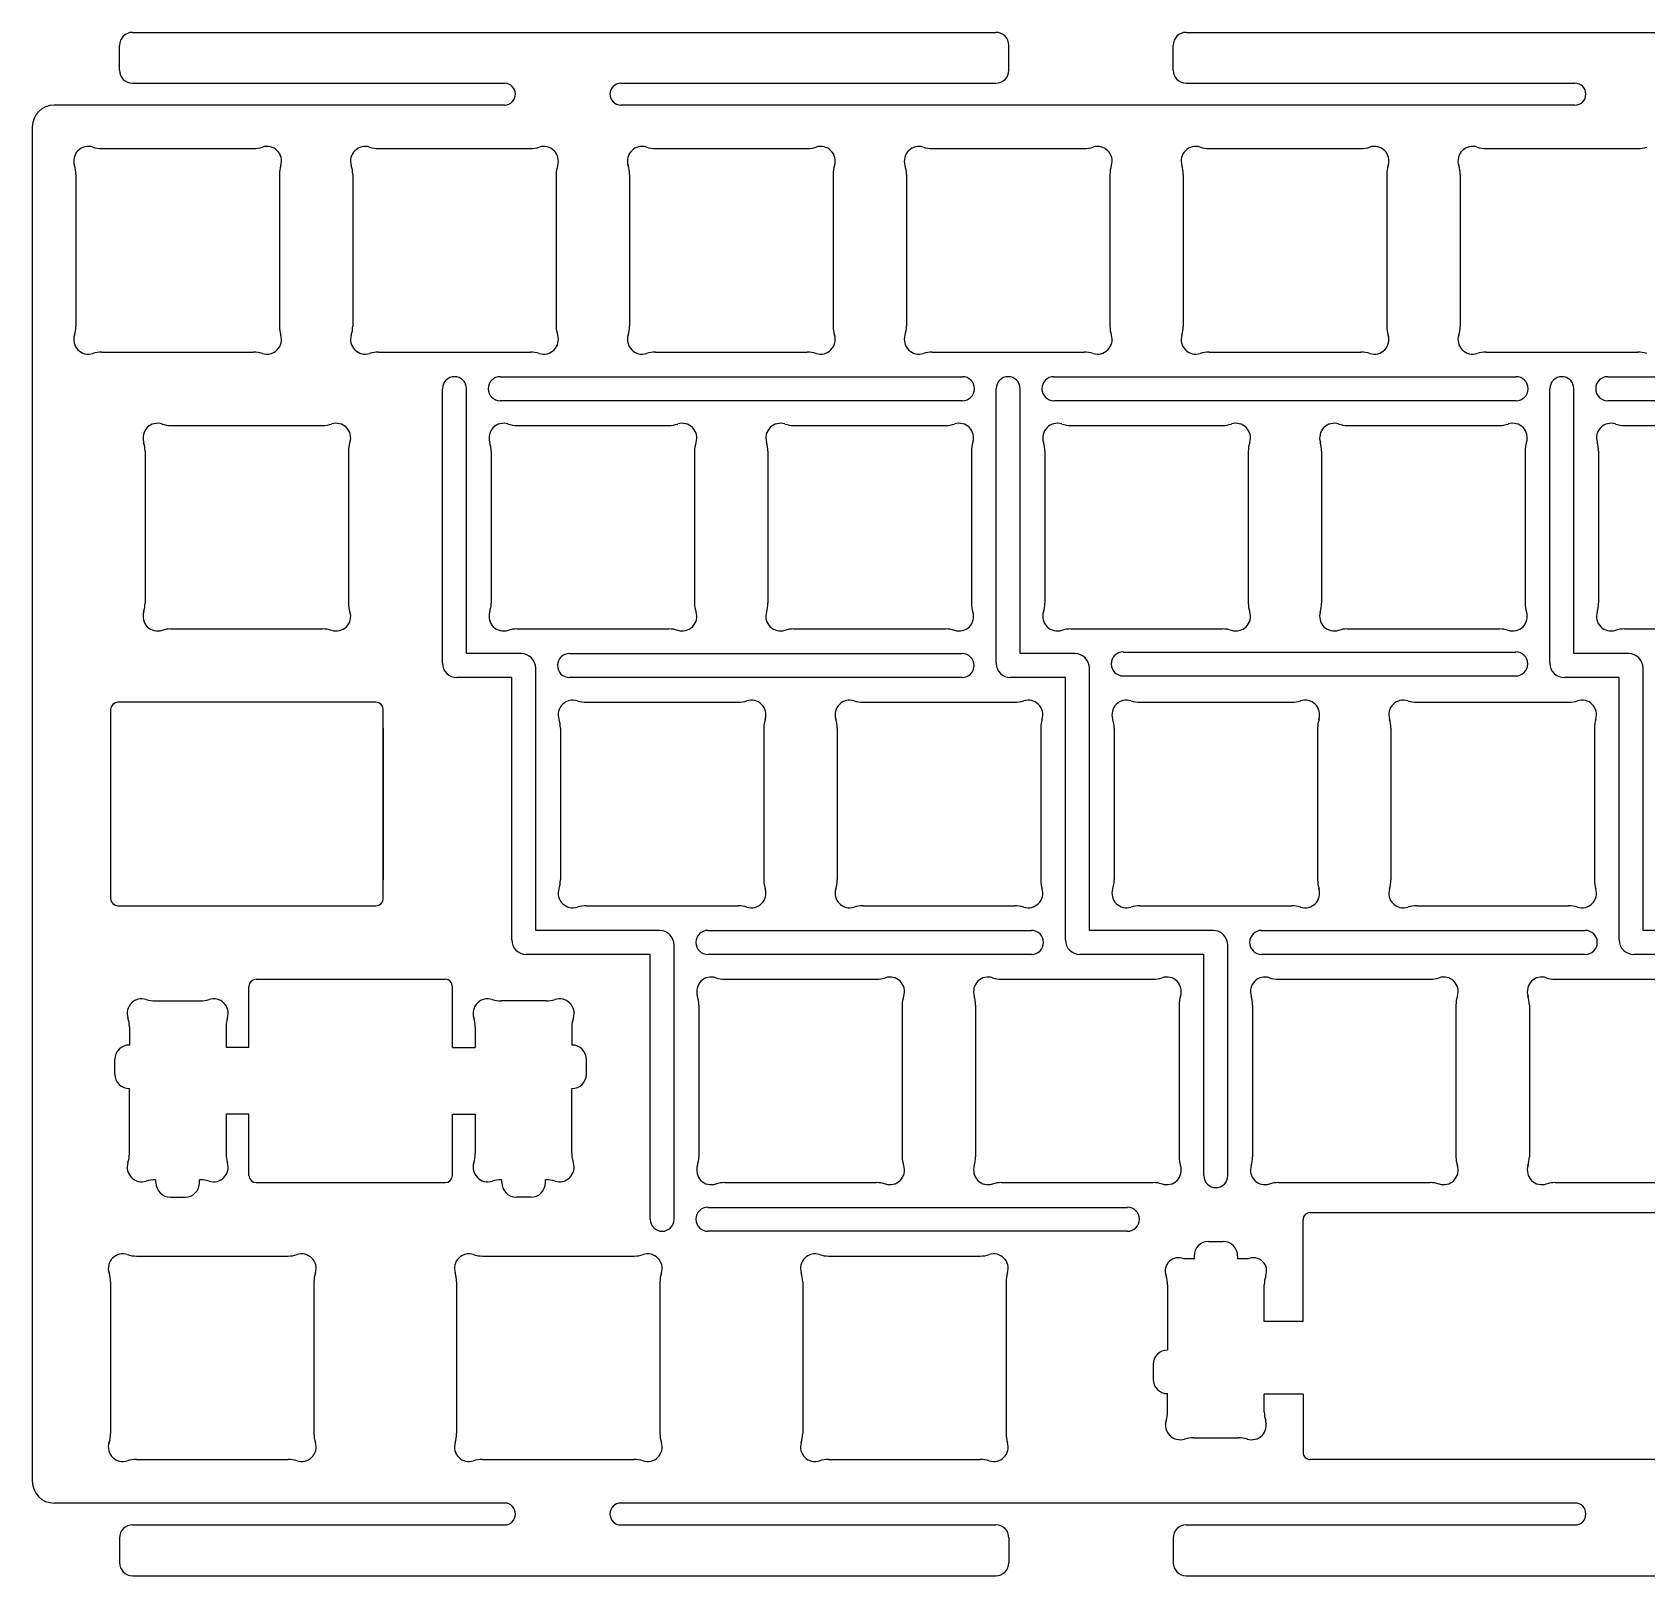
# Model space of a CAD drawing. Header units: millimetres. Extents: x 2850 to 3156, y 5797 to 5904.
# Drawn here: x 2850.3 to 2961.4, y 5797.3 to 5903.5 of the extents above; entities that cross this region are included whole.
import ezdxf

# ---------------------------------------------------------------- set-up
doc = ezdxf.new("R2010")
doc.units = ezdxf.units.MM
doc.layers.add('标注尺寸', color=2, linetype='Continuous')

msp = doc.modelspace()

# ---------------------------------------------------------------- linework, layer by layer
for p, q in [((2857.24, 5903.5), (2916.64, 5903.5)), ((2929.74, 5903.5), (2991.44, 5903.5)), ((2856.34, 5900.9), (2856.34, 5902.6)), ((2917.54, 5900.9), (2917.54, 5902.6)), ((2928.84, 5900.9), (2928.84, 5902.6)), ((2857.24, 5900), (2882.84, 5900)), ((2890.84, 5900), (2916.64, 5900)), ((2929.74, 5900), (2956.49, 5900)), ((2882.84, 5898.5), (2851.84, 5898.5)), ((2956.49, 5898.5), (2890.84, 5898.5)), ((2850.34, 5897), (2850.34, 5803.8)), ((2855.12, 5895.5), (2865.56, 5895.5)), ((2874.17, 5895.5), (2884.61, 5895.5)), ((2893.22, 5895.5), (2903.66, 5895.5)), ((2912.27, 5895.5), (2922.71, 5895.5)), ((2931.32, 5895.5), (2941.76, 5895.5)), ((2950.37, 5895.5), (2960.81, 5895.5)), ((2853.34, 5893.72), (2853.34, 5883.28)), ((2867.34, 5893.72), (2867.34, 5883.28)), ((2872.39, 5893.72), (2872.39, 5883.28)), ((2886.39, 5893.72), (2886.39, 5883.28)), ((2891.44, 5893.72), (2891.44, 5883.28)), ((2905.44, 5893.72), (2905.44, 5883.28)), ((2910.49, 5893.72), (2910.49, 5883.28)), ((2924.49, 5893.72), (2924.49, 5883.28)), ((2929.54, 5893.72), (2929.54, 5883.28)), ((2943.54, 5893.72), (2943.54, 5883.28)), ((2948.59, 5893.72), (2948.59, 5883.28)), ((2855.12, 5881.5), (2865.56, 5881.5)), ((2874.17, 5881.5), (2884.61, 5881.5)), ((2893.22, 5881.5), (2903.66, 5881.5)), ((2912.27, 5881.5), (2922.71, 5881.5)), ((2931.32, 5881.5), (2941.76, 5881.5)), ((2950.37, 5881.5), (2960.81, 5881.5)), ((2878.56, 5860.1), (2878.56, 5878.98)), ((2880.21, 5860.75), (2880.21, 5878.98)), ((2882.54, 5879.8), (2914.34, 5879.8)), ((2916.66, 5860.1), (2916.66, 5878.98)), ((2918.31, 5860.75), (2918.31, 5878.98)), ((2920.64, 5879.8), (2952.44, 5879.8)), ((2954.76, 5860.1), (2954.76, 5878.98)), ((2956.41, 5860.75), (2956.41, 5878.98)), ((2958.74, 5879.8), (2990.54, 5879.8)), ((2914.34, 5878.15), (2882.54, 5878.15)), ((2952.44, 5878.15), (2920.64, 5878.15)), ((2990.54, 5878.15), (2958.74, 5878.15)), ((2859.88, 5876.45), (2870.32, 5876.45)), ((2883.69, 5876.45), (2894.14, 5876.45)), ((2902.74, 5876.45), (2913.19, 5876.45)), ((2921.79, 5876.45), (2932.24, 5876.45)), ((2940.84, 5876.45), (2951.29, 5876.45)), ((2959.89, 5876.45), (2970.34, 5876.45)), ((2858.1, 5874.67), (2858.1, 5864.23)), ((2872.1, 5874.67), (2872.1, 5864.23)), ((2881.91, 5874.67), (2881.91, 5864.23)), ((2895.91, 5874.67), (2895.91, 5864.23)), ((2900.96, 5874.67), (2900.96, 5864.23)), ((2914.96, 5874.67), (2914.96, 5864.23)), ((2920.01, 5874.67), (2920.01, 5864.23)), ((2934.01, 5874.67), (2934.01, 5864.23)), ((2939.06, 5874.67), (2939.06, 5864.23)), ((2953.06, 5874.67), (2953.06, 5864.23)), ((2958.11, 5874.67), (2958.11, 5864.23)), ((2859.88, 5862.45), (2870.32, 5862.45)), ((2883.69, 5862.45), (2894.14, 5862.45)), ((2902.74, 5862.45), (2913.19, 5862.45)), ((2921.79, 5862.45), (2932.24, 5862.45)), ((2940.84, 5862.45), (2951.29, 5862.45)), ((2959.89, 5862.45), (2970.34, 5862.45)), ((2883.98, 5860.75), (2880.21, 5860.75)), ((2887.3, 5860.75), (2914.32, 5860.75)), ((2922.08, 5860.75), (2918.31, 5860.75)), ((2925.4, 5860.86), (2952.42, 5860.86)), ((2960.18, 5860.75), (2956.41, 5860.75)), ((2883.33, 5859.1), (2879.56, 5859.1)), ((2883.33, 5841.05), (2883.33, 5859.1)), ((2884.98, 5841.7), (2884.98, 5859.75)), ((2914.32, 5859.1), (2887.3, 5859.1)), ((2921.43, 5859.1), (2917.66, 5859.1)), ((2921.43, 5841.05), (2921.43, 5859.1)), ((2923.08, 5841.7), (2923.08, 5859.75)), ((2952.42, 5859.21), (2925.4, 5859.21)), ((2959.53, 5859.1), (2955.76, 5859.1)), ((2959.53, 5841.05), (2959.53, 5859.1)), ((2961.18, 5841.7), (2961.18, 5859.75)), ((2888.46, 5857.4), (2898.9, 5857.4)), ((2907.51, 5857.4), (2917.95, 5857.4)), ((2926.56, 5857.4), (2937, 5857.4)), ((2945.61, 5857.4), (2956.05, 5857.4)), ((2874.48, 5855.62), (2874.48, 5845.18)), ((2886.68, 5855.62), (2886.68, 5845.18)), ((2900.68, 5855.62), (2900.68, 5845.18)), ((2905.73, 5855.62), (2905.73, 5845.18)), ((2919.73, 5855.62), (2919.73, 5845.18)), ((2924.78, 5855.62), (2924.78, 5845.18)), ((2938.78, 5855.62), (2938.78, 5845.18)), ((2943.83, 5855.62), (2943.83, 5845.18)), ((2957.83, 5855.62), (2957.83, 5845.18)), ((2888.46, 5843.4), (2898.9, 5843.4)), ((2907.51, 5843.4), (2917.95, 5843.4)), ((2926.56, 5843.4), (2937, 5843.4)), ((2945.61, 5843.4), (2956.05, 5843.4)), ((2893.5, 5841.7), (2884.98, 5841.7)), ((2896.83, 5841.7), (2919.1, 5841.7)), ((2931.6, 5841.7), (2923.08, 5841.7)), ((2934.93, 5841.7), (2957.2, 5841.7)), ((2969.7, 5841.7), (2961.18, 5841.7)), ((2892.85, 5840.05), (2884.33, 5840.05)), ((2892.85, 5821.83), (2892.85, 5840.05)), ((2894.5, 5821.83), (2894.5, 5840.7)), ((2919.1, 5840.05), (2896.83, 5840.05)), ((2930.95, 5840.05), (2922.43, 5840.05)), ((2930.95, 5824.83), (2930.95, 5840.05)), ((2932.6, 5824.83), (2932.6, 5840.7)), ((2957.2, 5840.05), (2934.93, 5840.05)), ((2969.05, 5840.05), (2960.53, 5840.05)), ((2897.98, 5838.35), (2908.42, 5838.35)), ((2917.03, 5838.35), (2927.47, 5838.35)), ((2936.08, 5838.35), (2946.52, 5838.35)), ((2955.13, 5838.35), (2965.57, 5838.35)), ((2896.2, 5836.57), (2896.2, 5826.13)), ((2910.2, 5836.57), (2910.2, 5826.13)), ((2915.25, 5836.57), (2915.25, 5826.13)), ((2929.25, 5836.57), (2929.25, 5826.13)), ((2934.3, 5836.57), (2934.3, 5826.13)), ((2948.3, 5836.57), (2948.3, 5826.13)), ((2953.35, 5836.57), (2953.35, 5826.13)), ((2897.98, 5824.35), (2908.42, 5824.35)), ((2917.03, 5824.35), (2927.47, 5824.35)), ((2936.08, 5824.35), (2946.52, 5824.35)), ((2955.13, 5824.35), (2965.57, 5824.35)), ((2896.83, 5822.65), (2925.7, 5822.65)), ((2938.28, 5822.3), (2969.28, 5822.3)), ((2925.7, 5821), (2896.83, 5821)), ((2937.78, 5814.8), (2937.78, 5821.8)), ((2857.5, 5819.3), (2867.94, 5819.3)), ((2881.31, 5819.3), (2891.75, 5819.3)), ((2905.13, 5819.3), (2915.57, 5819.3)), ((2855.72, 5817.52), (2855.72, 5807.08)), ((2869.72, 5817.52), (2869.72, 5807.08)), ((2879.53, 5817.52), (2879.53, 5807.08)), ((2893.53, 5817.52), (2893.53, 5807.08)), ((2903.35, 5817.52), (2903.35, 5807.08)), ((2917.35, 5817.52), (2917.35, 5807.08)), ((2937.78, 5809.8), (2937.78, 5805.8)), ((2857.5, 5805.3), (2867.94, 5805.3)), ((2881.31, 5805.3), (2891.75, 5805.3)), ((2905.13, 5805.3), (2915.57, 5805.3)), ((2969.28, 5805.3), (2938.28, 5805.3)), ((2882.84, 5802.3), (2851.84, 5802.3)), ((2956.49, 5802.3), (2890.84, 5802.3)), ((2856.34, 5799.9), (2856.34, 5798.2)), ((2857.24, 5800.8), (2882.84, 5800.8)), ((2890.84, 5800.8), (2916.64, 5800.8)), ((2917.54, 5799.9), (2917.54, 5798.2)), ((2928.84, 5799.9), (2928.84, 5798.2)), ((2929.74, 5800.8), (2956.49, 5800.8)), ((2857.24, 5797.3), (2916.64, 5797.3)), ((2929.74, 5797.3), (2991.44, 5797.3))]:
    msp.add_line(p, q)
at = {"color": 7, "linetype": 'Continuous'}
for p, q in [((2855.73, 5856.9), (2855.73, 5843.9)), ((2873.99, 5857.4), (2856.23, 5857.4)), ((2874.49, 5843.9), (2874.49, 5856.9))]:
    msp.add_line(p, q, dxfattribs=at)
at = {"linetype": 'Continuous'}
msp.add_line((2856.23, 5843.4), (2873.99, 5843.4), dxfattribs=at)
at = {"color": 0}
for p, q in [((2865.25, 5833.65), (2865.25, 5837.85)), ((2865.75, 5838.35), (2878.75, 5838.35)), ((2879.25, 5833.65), (2879.25, 5837.85)), ((2858.8, 5836.85), (2861.89, 5836.85)), ((2885.69, 5836.85), (2882.6, 5836.85)), ((2857.02, 5835.07), (2857.02, 5833.82)), ((2863.67, 5835.07), (2863.67, 5833.65)), ((2880.82, 5835.07), (2880.82, 5833.65)), ((2887.47, 5835.07), (2887.47, 5833.82)), ((2865.25, 5833.65), (2863.67, 5833.65)), ((2879.25, 5833.65), (2880.82, 5833.65)), ((2856.02, 5831.82), (2856.02, 5832.82)), ((2888.47, 5831.82), (2888.47, 5832.82)), ((2857.02, 5826.33), (2857.02, 5830.82)), ((2887.47, 5826.33), (2887.47, 5830.82)), ((2865.25, 5829.05), (2863.67, 5829.05)), ((2863.67, 5829.05), (2863.67, 5826.33)), ((2865.25, 5824.85), (2865.25, 5829.05)), ((2879.25, 5829.05), (2880.82, 5829.05)), ((2879.25, 5824.85), (2879.25, 5829.05)), ((2880.82, 5829.05), (2880.82, 5826.33)), ((2858.8, 5824.55), (2858.85, 5824.55)), ((2858.85, 5824.35), (2858.85, 5824.55)), ((2861.85, 5824.35), (2861.85, 5824.55)), ((2861.89, 5824.55), (2861.85, 5824.55)), ((2865.75, 5824.35), (2878.75, 5824.35)), ((2882.6, 5824.55), (2882.65, 5824.55)), ((2882.65, 5824.35), (2882.65, 5824.55)), ((2885.65, 5824.35), (2885.65, 5824.55)), ((2885.69, 5824.55), (2885.65, 5824.55)), ((2859.85, 5823.35), (2860.85, 5823.35)), ((2884.65, 5823.35), (2883.65, 5823.35)), ((2931.28, 5820.3), (2932.28, 5820.3)), ((2930.24, 5819.1), (2930.28, 5819.1)), ((2930.28, 5819.3), (2930.28, 5819.1)), ((2933.28, 5819.3), (2933.28, 5819.1)), ((2933.33, 5819.1), (2933.28, 5819.1)), ((2928.46, 5817.32), (2928.46, 5812.83)), ((2935.11, 5814.8), (2935.11, 5817.32)), ((2937.78, 5814.8), (2935.11, 5814.8)), ((2927.46, 5811.83), (2927.46, 5810.83)), ((2928.46, 5808.58), (2928.46, 5809.83)), ((2935.11, 5808.58), (2935.11, 5809.8)), ((2937.78, 5809.8), (2935.11, 5809.8)), ((2930.24, 5806.8), (2933.33, 5806.8))]:
    msp.add_line(p, q, dxfattribs=at)
for centre, radius, start, end in [((2857.24, 5902.6), 0.9, 90, 180), ((2916.64, 5902.6), 0.9, 0, 90), ((2929.74, 5902.6), 0.9, 90, 180), ((2857.24, 5900.9), 0.9, 180, 270), ((2882.84, 5899.25), 0.75, 270, 90), ((2890.84, 5899.25), 0.75, 90, 270), ((2916.64, 5900.9), 0.9, 270, 0), ((2929.74, 5900.9), 0.9, 180, 270), ((2956.49, 5899.25), 0.75, 270, 90), ((2851.84, 5897), 1.5, 90, 180), ((2854.19, 5894.65), 1, 72.0237, 197.9763), ((2855.12, 5897.5), 2, 252.0237, 270), ((2865.56, 5897.5), 2, 270, 287.9763), ((2866.49, 5894.65), 1, 342.0237, 107.9763), ((2873.24, 5894.65), 1, 72.0237, 197.9763), ((2874.17, 5897.5), 2, 252.0237, 270), ((2884.61, 5897.5), 2, 270, 287.9763), ((2885.54, 5894.65), 1, 342.0237, 107.9763), ((2892.29, 5894.65), 1, 72.0237, 197.9763), ((2893.22, 5897.5), 2, 252.0237, 270), ((2903.66, 5897.5), 2, 270, 287.9763), ((2904.59, 5894.65), 1, 342.0237, 107.9763), ((2911.34, 5894.65), 1, 72.0237, 197.9763), ((2912.27, 5897.5), 2, 252.0237, 270), ((2922.71, 5897.5), 2, 270, 287.9763), ((2923.64, 5894.65), 1, 342.0237, 107.9763), ((2930.39, 5894.65), 1, 72.0237, 197.9763), ((2931.32, 5897.5), 2, 252.0237, 270), ((2941.76, 5897.5), 2, 270, 287.9763), ((2942.69, 5894.65), 1, 342.0237, 107.9763), ((2949.44, 5894.65), 1, 72.0237, 197.9763), ((2950.37, 5897.5), 2, 252.0237, 270), ((2960.81, 5897.5), 2, 270, 287.9763), ((2851.34, 5893.72), 2, 0, 17.9763), ((2869.34, 5893.72), 2, 162.0237, 180), ((2870.39, 5893.72), 2, 0, 17.9763), ((2888.39, 5893.72), 2, 162.0237, 180), ((2889.44, 5893.72), 2, 0, 17.9763), ((2907.44, 5893.72), 2, 162.0237, 180), ((2908.49, 5893.72), 2, 0, 17.9763), ((2926.49, 5893.72), 2, 162.0237, 180), ((2927.54, 5893.72), 2, 0, 17.9763), ((2945.54, 5893.72), 2, 162.0237, 180), ((2946.59, 5893.72), 2, 0, 17.9763), ((2851.34, 5883.28), 2, 342.0237, 0), ((2869.34, 5883.28), 2, 180, 197.9763), ((2870.39, 5883.28), 2, 342.0237, 0), ((2888.39, 5883.28), 2, 180, 197.9763), ((2889.44, 5883.28), 2, 342.0237, 0), ((2907.44, 5883.28), 2, 180, 197.9763), ((2908.49, 5883.28), 2, 342.0237, 0), ((2926.49, 5883.28), 2, 180, 197.9763), ((2927.54, 5883.28), 2, 342.0237, 0), ((2945.54, 5883.28), 2, 180, 197.9763), ((2946.59, 5883.28), 2, 342.0237, 0), ((2854.19, 5882.36), 1, 162.0237, 287.9763), ((2866.49, 5882.36), 1, 252.0237, 17.9763), ((2873.24, 5882.36), 1, 162.0237, 287.9763), ((2885.54, 5882.36), 1, 252.0237, 17.9763), ((2892.29, 5882.36), 1, 162.0237, 287.9763), ((2904.59, 5882.36), 1, 252.0237, 17.9763), ((2911.34, 5882.36), 1, 162.0237, 287.9763), ((2923.64, 5882.36), 1, 252.0237, 17.9763), ((2930.39, 5882.36), 1, 162.0237, 287.9763), ((2942.69, 5882.36), 1, 252.0237, 17.9763), ((2949.44, 5882.36), 1, 162.0237, 287.9763), ((2855.12, 5879.5), 2, 90, 107.9763), ((2865.56, 5879.5), 2, 72.0237, 90), ((2874.17, 5879.5), 2, 90, 107.9763), ((2884.61, 5879.5), 2, 72.0237, 90), ((2893.22, 5879.5), 2, 90, 107.9763), ((2903.66, 5879.5), 2, 72.0237, 90), ((2912.27, 5879.5), 2, 90, 107.9763), ((2922.71, 5879.5), 2, 72.0237, 90), ((2931.32, 5879.5), 2, 90, 107.9763), ((2941.76, 5879.5), 2, 72.0237, 90), ((2950.37, 5879.5), 2, 90, 107.9763), ((2960.81, 5879.5), 2, 72.0237, 90), ((2879.39, 5878.98), 0.825, 0, 180), ((2882.54, 5878.98), 0.825, 90, 270), ((2914.34, 5878.98), 0.825, 270, 90), ((2917.49, 5878.98), 0.825, 0, 180), ((2920.64, 5878.98), 0.825, 90, 270), ((2952.44, 5878.98), 0.825, 270, 90), ((2955.59, 5878.98), 0.825, 0, 180), ((2958.74, 5878.98), 0.825, 90, 270), ((2858.96, 5875.6), 1, 72.0237, 197.9763), ((2859.88, 5878.45), 2, 252.0237, 270), ((2870.32, 5878.45), 2, 270, 287.9763), ((2871.25, 5875.6), 1, 342.0237, 107.9763), ((2882.77, 5875.6), 1, 72.0237, 197.9763), ((2883.69, 5878.45), 2, 252.0237, 270), ((2894.14, 5878.45), 2, 270, 287.9763), ((2895.06, 5875.6), 1, 342.0237, 107.9763), ((2901.82, 5875.6), 1, 72.0237, 197.9763), ((2902.74, 5878.45), 2, 252.0237, 270), ((2913.19, 5878.45), 2, 270, 287.9763), ((2914.11, 5875.6), 1, 342.0237, 107.9763), ((2920.87, 5875.6), 1, 72.0237, 197.9763), ((2921.79, 5878.45), 2, 252.0237, 270), ((2932.24, 5878.45), 2, 270, 287.9763), ((2933.16, 5875.6), 1, 342.0237, 107.9763), ((2939.92, 5875.6), 1, 72.0237, 197.9763), ((2940.84, 5878.45), 2, 252.0237, 270), ((2951.29, 5878.45), 2, 270, 287.9763), ((2952.21, 5875.6), 1, 342.0237, 107.9763), ((2958.97, 5875.6), 1, 72.0237, 197.9763), ((2959.89, 5878.45), 2, 252.0237, 270), ((2856.1, 5874.67), 2, 0, 17.9763), ((2874.1, 5874.67), 2, 162.0237, 180), ((2879.91, 5874.67), 2, 0, 17.9763), ((2897.91, 5874.67), 2, 162.0237, 180), ((2898.96, 5874.67), 2, 0, 17.9763), ((2916.96, 5874.67), 2, 162.0237, 180), ((2918.01, 5874.67), 2, 0, 17.9763), ((2936.01, 5874.67), 2, 162.0237, 180), ((2937.06, 5874.67), 2, 0, 17.9763), ((2955.06, 5874.67), 2, 162.0237, 180), ((2956.11, 5874.67), 2, 0, 17.9763), ((2858.96, 5863.31), 1, 162.0237, 287.9763), ((2856.1, 5864.23), 2, 342.0237, 0), ((2871.25, 5863.31), 1, 252.0237, 17.9763), ((2874.1, 5864.23), 2, 180, 197.9763), ((2882.77, 5863.31), 1, 162.0237, 287.9763), ((2879.91, 5864.23), 2, 342.0237, 0), ((2895.06, 5863.31), 1, 252.0237, 17.9763), ((2897.91, 5864.23), 2, 180, 197.9763), ((2901.82, 5863.31), 1, 162.0237, 287.9763), ((2898.96, 5864.23), 2, 342.0237, 0), ((2914.11, 5863.31), 1, 252.0237, 17.9763), ((2916.96, 5864.23), 2, 180, 197.9763), ((2920.87, 5863.31), 1, 162.0237, 287.9763), ((2918.01, 5864.23), 2, 342.0237, 0), ((2933.16, 5863.31), 1, 252.0237, 17.9763), ((2936.01, 5864.23), 2, 180, 197.9763), ((2939.92, 5863.31), 1, 162.0237, 287.9763), ((2937.06, 5864.23), 2, 342.0237, 0), ((2952.21, 5863.31), 1, 252.0237, 17.9763), ((2955.06, 5864.23), 2, 180, 197.9763), ((2958.97, 5863.31), 1, 162.0237, 287.9763), ((2956.11, 5864.23), 2, 342.0237, 0), ((2859.88, 5860.45), 2, 90, 107.9763), ((2870.32, 5860.45), 2, 72.0237, 90), ((2883.69, 5860.45), 2, 90, 107.9763), ((2894.14, 5860.45), 2, 72.0237, 90), ((2902.74, 5860.45), 2, 90, 107.9763), ((2913.19, 5860.45), 2, 72.0237, 90), ((2921.79, 5860.45), 2, 90, 107.9763), ((2932.24, 5860.45), 2, 72.0237, 90), ((2940.84, 5860.45), 2, 90, 107.9763), ((2951.29, 5860.45), 2, 72.0237, 90), ((2959.89, 5860.45), 2, 90, 107.9763), ((2879.56, 5860.1), 1, 180, 270), ((2883.98, 5859.75), 1, 0, 90), ((2887.3, 5859.93), 0.825, 90, 270), ((2914.32, 5859.93), 0.825, 270, 90), ((2917.66, 5860.1), 1, 180, 270), ((2922.08, 5859.75), 1, 0, 90), ((2925.4, 5860.04), 0.825, 90, 270), ((2952.42, 5860.04), 0.825, 270, 90), ((2955.76, 5860.1), 1, 180, 270), ((2960.18, 5859.75), 1, 0, 90), ((2856.23, 5856.9), 0.5, 90, 180), ((2873.99, 5856.9), 0.5, 0, 90), ((2887.53, 5856.55), 1, 72.0237, 197.9763), ((2888.46, 5859.4), 2, 252.0237, 270), ((2898.9, 5859.4), 2, 270, 287.9763), ((2899.82, 5856.55), 1, 342.0237, 107.9763), ((2906.58, 5856.55), 1, 72.0237, 197.9763), ((2907.51, 5859.4), 2, 252.0237, 270), ((2917.95, 5859.4), 2, 270, 287.9763), ((2918.87, 5856.55), 1, 342.0237, 107.9763), ((2925.63, 5856.55), 1, 72.0237, 197.9763), ((2926.56, 5859.4), 2, 252.0237, 270), ((2937, 5859.4), 2, 270, 287.9763), ((2937.92, 5856.55), 1, 342.0237, 107.9763), ((2944.68, 5856.55), 1, 72.0237, 197.9763), ((2945.61, 5859.4), 2, 252.0237, 270), ((2956.05, 5859.4), 2, 270, 287.9763), ((2956.97, 5856.55), 1, 342.0237, 107.9763), ((2884.68, 5855.62), 2, 0, 17.9763), ((2902.68, 5855.62), 2, 162.0237, 180), ((2903.73, 5855.62), 2, 0, 17.9763), ((2921.73, 5855.62), 2, 162.0237, 180), ((2922.78, 5855.62), 2, 0, 17.9763), ((2940.78, 5855.62), 2, 162.0237, 180), ((2941.83, 5855.62), 2, 0, 17.9763), ((2959.83, 5855.62), 2, 162.0237, 180), ((2887.53, 5844.26), 1, 162.0237, 287.9763), ((2884.68, 5845.18), 2, 342.0237, 0), ((2899.82, 5844.26), 1, 252.0237, 17.9763), ((2902.68, 5845.18), 2, 180, 197.9763), ((2906.58, 5844.26), 1, 162.0237, 287.9763), ((2903.73, 5845.18), 2, 342.0237, 0), ((2918.87, 5844.26), 1, 252.0237, 17.9763), ((2921.73, 5845.18), 2, 180, 197.9763), ((2925.63, 5844.26), 1, 162.0237, 287.9763), ((2922.78, 5845.18), 2, 342.0237, 0), ((2937.92, 5844.26), 1, 252.0237, 17.9763), ((2940.78, 5845.18), 2, 180, 197.9763), ((2944.68, 5844.26), 1, 162.0237, 287.9763), ((2941.83, 5845.18), 2, 342.0237, 0), ((2956.97, 5844.26), 1, 252.0237, 17.9763), ((2959.83, 5845.18), 2, 180, 197.9763), ((2856.23, 5843.9), 0.5, 180, 270), ((2873.99, 5843.9), 0.5, 270, 0), ((2888.46, 5841.4), 2, 90, 107.9763), ((2898.9, 5841.4), 2, 72.0237, 90), ((2907.51, 5841.4), 2, 90, 107.9763), ((2917.95, 5841.4), 2, 72.0237, 90), ((2926.56, 5841.4), 2, 90, 107.9763), ((2937, 5841.4), 2, 72.0237, 90), ((2945.61, 5841.4), 2, 90, 107.9763), ((2956.05, 5841.4), 2, 72.0237, 90), ((2884.33, 5841.05), 1, 180, 270), ((2893.5, 5840.7), 1, 0, 90), ((2896.83, 5840.88), 0.825, 90, 270), ((2919.1, 5840.88), 0.825, 270, 90), ((2922.43, 5841.05), 1, 180, 270), ((2931.6, 5840.7), 1, 0, 90), ((2934.93, 5840.88), 0.825, 90, 270), ((2957.2, 5840.88), 0.825, 270, 90), ((2960.53, 5841.05), 1, 180, 270), ((2897.06, 5837.5), 1, 72.0237, 197.9763), ((2897.98, 5840.35), 2, 252.0237, 270), ((2908.42, 5840.35), 2, 270, 287.9763), ((2909.35, 5837.5), 1, 342.0237, 107.9763), ((2916.11, 5837.5), 1, 72.0237, 197.9763), ((2917.03, 5840.35), 2, 252.0237, 270), ((2927.47, 5840.35), 2, 270, 287.9763), ((2928.4, 5837.5), 1, 342.0237, 107.9763), ((2935.16, 5837.5), 1, 72.0237, 197.9763), ((2936.08, 5840.35), 2, 252.0237, 270), ((2946.52, 5840.35), 2, 270, 287.9763), ((2947.45, 5837.5), 1, 342.0237, 107.9763), ((2954.21, 5837.5), 1, 72.0237, 197.9763), ((2955.13, 5840.35), 2, 252.0237, 270), ((2894.2, 5836.57), 2, 0, 17.9763), ((2912.2, 5836.57), 2, 162.0237, 180), ((2913.25, 5836.57), 2, 0, 17.9763), ((2931.25, 5836.57), 2, 162.0237, 180), ((2932.3, 5836.57), 2, 0, 17.9763), ((2950.3, 5836.57), 2, 162.0237, 180), ((2951.35, 5836.57), 2, 0, 17.9763), ((2897.06, 5825.21), 1, 162.0237, 287.9763), ((2894.2, 5826.13), 2, 342.0237, 0), ((2909.35, 5825.21), 1, 252.0237, 17.9763), ((2912.2, 5826.13), 2, 180, 197.9763), ((2916.11, 5825.21), 1, 162.0237, 287.9763), ((2913.25, 5826.13), 2, 342.0237, 0), ((2928.4, 5825.21), 1, 252.0237, 17.9763), ((2931.25, 5826.13), 2, 180, 197.9763), ((2935.16, 5825.21), 1, 162.0237, 287.9763), ((2932.3, 5826.13), 2, 342.0237, 0), ((2947.45, 5825.21), 1, 252.0237, 17.9763), ((2950.3, 5826.13), 2, 180, 197.9763), ((2954.21, 5825.21), 1, 162.0237, 287.9763), ((2951.35, 5826.13), 2, 342.0237, 0), ((2897.98, 5822.35), 2, 90, 107.9763), ((2908.42, 5822.35), 2, 72.0237, 90), ((2917.03, 5822.35), 2, 90, 107.9763), ((2927.47, 5822.35), 2, 72.0237, 90), ((2931.78, 5824.83), 0.825, 180, 0), ((2936.08, 5822.35), 2, 90, 107.9763), ((2946.52, 5822.35), 2, 72.0237, 90), ((2955.13, 5822.35), 2, 90, 107.9763), ((2896.83, 5821.83), 0.825, 90, 270), ((2925.7, 5821.83), 0.825, 270, 90), ((2938.28, 5821.8), 0.5, 90, 180), ((2893.68, 5821.83), 0.825, 180, 0), ((2856.57, 5818.45), 1, 72.0237, 197.9763), ((2857.5, 5821.3), 2, 252.0237, 270), ((2867.94, 5821.3), 2, 270, 287.9763), ((2868.87, 5818.45), 1, 342.0237, 107.9763), ((2880.39, 5818.45), 1, 72.0237, 197.9763), ((2881.31, 5821.3), 2, 252.0237, 270), ((2891.75, 5821.3), 2, 270, 287.9763), ((2892.68, 5818.45), 1, 342.0237, 107.9763), ((2904.2, 5818.45), 1, 72.0237, 197.9763), ((2905.13, 5821.3), 2, 252.0237, 270), ((2915.57, 5821.3), 2, 270, 287.9763), ((2916.49, 5818.45), 1, 342.0237, 107.9763), ((2853.72, 5817.52), 2, 0, 17.9763), ((2871.72, 5817.52), 2, 162.0237, 180), ((2877.53, 5817.52), 2, 0, 17.9763), ((2895.53, 5817.52), 2, 162.0237, 180), ((2901.35, 5817.52), 2, 0, 17.9763), ((2919.35, 5817.52), 2, 162.0237, 180), ((2853.72, 5807.08), 2, 342.0237, 0), ((2871.72, 5807.08), 2, 180, 197.9763), ((2877.53, 5807.08), 2, 342.0237, 0), ((2895.53, 5807.08), 2, 180, 197.9763), ((2901.35, 5807.08), 2, 342.0237, 0), ((2919.35, 5807.08), 2, 180, 197.9763), ((2856.57, 5806.16), 1, 162.0237, 287.9763), ((2868.87, 5806.16), 1, 252.0237, 17.9763), ((2880.39, 5806.16), 1, 162.0237, 287.9763), ((2892.68, 5806.16), 1, 252.0237, 17.9763), ((2904.2, 5806.16), 1, 162.0237, 287.9763), ((2916.49, 5806.16), 1, 252.0237, 17.9763), ((2938.28, 5805.8), 0.5, 179.9999, 270), ((2857.5, 5803.3), 2, 90, 107.9763), ((2867.94, 5803.3), 2, 72.0237, 90), ((2881.31, 5803.3), 2, 90, 107.9763), ((2891.75, 5803.3), 2, 72.0237, 90), ((2905.13, 5803.3), 2, 90, 107.9763), ((2915.57, 5803.3), 2, 72.0237, 90), ((2851.84, 5803.8), 1.5, 180, 270), ((2882.84, 5801.55), 0.75, 270, 90), ((2890.84, 5801.55), 0.75, 90, 270), ((2956.49, 5801.55), 0.75, 270, 90), ((2857.24, 5799.9), 0.9, 90, 180), ((2916.64, 5799.9), 0.9, 0, 90), ((2929.74, 5799.9), 0.9, 90, 180), ((2857.24, 5798.2), 0.9, 180, 270), ((2916.64, 5798.2), 0.9, 270, 0), ((2929.74, 5798.2), 0.9, 180, 270)]:
    msp.add_arc(centre, radius, start, end)
for centre, radius, start, end in [((2865.75, 5837.85), 0.5, 90, 180), ((2878.75, 5837.85), 0.5, 0, 90), ((2857.87, 5836), 1, 72.0237, 197.9763), ((2858.8, 5838.85), 2, 252.0237, 270), ((2861.89, 5838.85), 2, 270, 287.9763), ((2862.82, 5836), 1, 342.0237, 107.9763), ((2881.67, 5836), 1, 72.0237, 197.9763), ((2882.6, 5838.85), 2, 252.0237, 270), ((2885.69, 5838.85), 2, 270, 287.9763), ((2886.62, 5836), 1, 342.0237, 107.9763), ((2855.02, 5835.07), 2, 0, 17.9763), ((2865.67, 5835.07), 2, 162.0237, 180), ((2878.82, 5835.07), 2, 0, 17.9763), ((2889.47, 5835.07), 2, 162.0237, 180), ((2857.02, 5832.82), 1, 90, 180), ((2887.47, 5832.82), 1, 0, 90), ((2857.02, 5831.82), 1, 180, 270), ((2887.47, 5831.82), 1, 270, 0), ((2857.87, 5825.41), 1, 162.0237, 287.9763), ((2855.02, 5826.33), 2, 342.0237, 0), ((2862.82, 5825.41), 1, 252.0237, 17.9763), ((2865.67, 5826.33), 2, 180, 197.9763), ((2881.67, 5825.41), 1, 162.0237, 287.9763), ((2878.82, 5826.33), 2, 342.0237, 0), ((2886.62, 5825.41), 1, 252.0237, 17.9763), ((2889.47, 5826.33), 2, 180, 197.9763), ((2858.8, 5822.55), 2, 90, 107.9763), ((2859.85, 5824.35), 1, 180, 270), ((2860.85, 5824.35), 1, 270, 0), ((2861.89, 5822.55), 2, 72.0237, 90), ((2865.75, 5824.85), 0.5, 180, 270), ((2878.75, 5824.85), 0.5, 270, 0), ((2882.6, 5822.55), 2, 90, 107.9763), ((2883.65, 5824.35), 1, 180, 270), ((2884.65, 5824.35), 1, 270, 0), ((2885.69, 5822.55), 2, 72.0237, 90), ((2931.28, 5819.3), 1, 90, 180), ((2932.28, 5819.3), 1, 360, 90), ((2929.2, 5818.28), 0.905, 66.0301, 201.7359), ((2934.37, 5818.28), 0.905, 338.2641, 113.9699), ((2926.46, 5817.32), 2, 0, 17.9763), ((2937.11, 5817.32), 2, 162.0237, 180), ((2928.46, 5811.83), 1, 90, 180), ((2928.46, 5810.83), 1, 180, 270), ((2929.31, 5807.66), 1, 162.0237, 287.9763), ((2926.46, 5808.58), 2, 342.0237, 0), ((2934.25, 5807.66), 1, 252.0237, 17.9763), ((2937.11, 5808.58), 2, 180, 197.9763), ((2930.24, 5804.8), 2, 90, 107.9763), ((2933.33, 5804.8), 2, 72.0237, 90)]:
    msp.add_arc(centre, radius, start, end, dxfattribs=at)
at = {"layer": '标注尺寸', "color": 0}
for p, q in [((2930.28, 5819.1), (2929.57, 5819.1)), ((2934, 5819.1), (2933.28, 5819.1))]:
    msp.add_line(p, q, dxfattribs=at)

doc.saveas('drawing.dxf')
